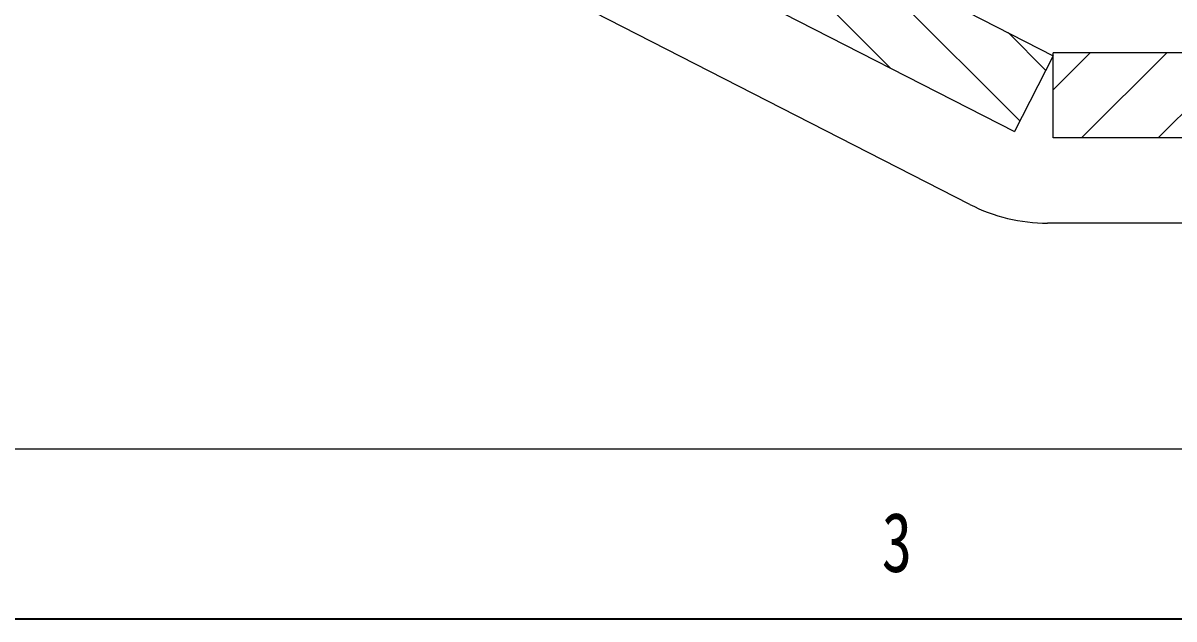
# Model space of a CAD drawing. Header units: millimetres. Extents: x -3 to 1189, y 0 to 841.
# Drawn here: x 320.8 to 388.4, y 0 to 35 of the extents above; entities that cross this region are included whole.
import ezdxf

# ---------------------------------------------------------------- set-up
doc = ezdxf.new("R2010")
doc.units = ezdxf.units.MM
doc.layers.add('5', color=7, linetype='Continuous')
doc.layers.add('9', color=7, linetype='Continuous')
doc.styles.add('SLDTEXTSTYLE0', font='hyswlongfangsong.ttf')

msp = doc.modelspace()

# ---------------------------------------------------------------- hatches: boundary and pattern name
at = {"linetype": 'Continuous', "lineweight": 0}
h = msp.add_hatch(dxfattribs=at)
h.set_pattern_fill('ANSI31', angle=90, style=0)
h.paths.add_polyline_path([(381.3104, 33.0799), (254.9185, 97.8032), (252.6395, 93.3528), (379.0314, 28.6295)], flags=0)
h = msp.add_hatch(dxfattribs=at)
h.set_pattern_fill('ANSI31', style=0)
h.paths.add_polyline_path([(381.3104, 28.2532), (478.3104, 28.2532), (478.3104, 33.2532), (381.3104, 33.2532)], flags=0)

# ---------------------------------------------------------------- linework, layer by layer
at = {"color": 7, "linetype": 'Continuous', "lineweight": 15}
for p, q in [((254.9185, 97.8032), (381.3104, 33.0799)), ((252.6395, 93.3528), (379.0314, 28.6295)), ((376.4139, 24.3524), (248.8814, 89.6598)), ((381.3104, 28.2532), (381.3104, 33.2532)), ((478.3103, 33.2532), (381.3104, 33.2532)), ((381.3104, 33.0799), (379.0314, 28.6295)), ((478.3103, 28.2532), (381.3104, 28.2532)), ((478.0322, 23.2532), (380.9719, 23.2532))]:
    msp.add_line(p, q, dxfattribs=at)
msp.add_arc((380.9719, 33.2532), 10, 242.883714, 270, dxfattribs=at)
at = {"layer": '5', "color": 7, "lineweight": 15}
msp.add_line((0, 10), (1179.0061, 10), dxfattribs=at)
at = {"layer": '9', "color": 7}
msp.add_line((0, 0), (1189, 0), dxfattribs=at)

# ---------------------------------------------------------------- texts
at = {"layer": '9', "color": 7, "insert": (372.1367, 6.2617), "char_height": 3.5, "attachment_point": 2, "style": 'SLDTEXTSTYLE0'}
msp.add_mtext('3', dxfattribs=at)

doc.saveas('drawing.dxf')
